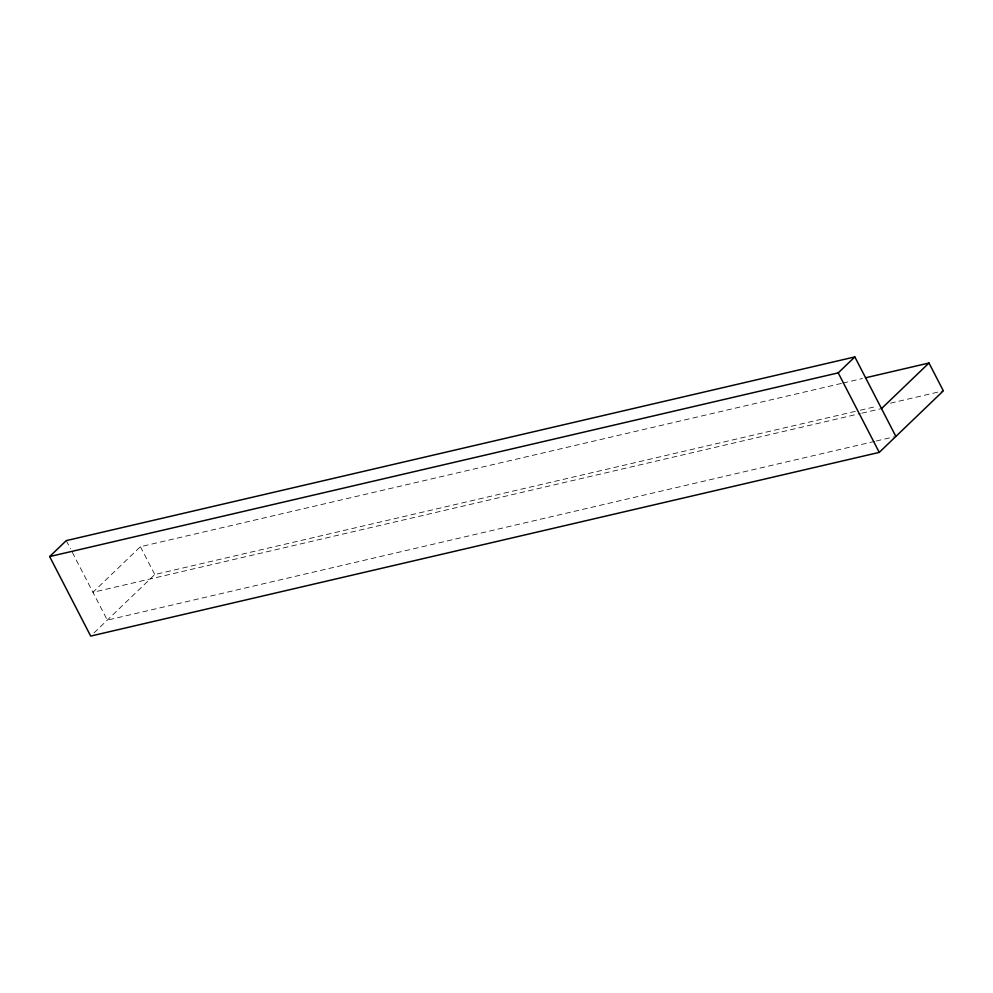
<?xml version="1.0" encoding="UTF-8"?>
<svg xmlns="http://www.w3.org/2000/svg" width="993" height="993" viewBox="0 0 993 993"><rect width="100%" height="100%" fill="white"/><g stroke="black" fill="none" stroke-linecap="round" stroke-linejoin="round"><path stroke-width="0.74" stroke-dasharray="4.96 3.72" d="M841.369 383.435L140.423 546.709L92.945 592.3L860.36 413.535M94.012 632.889L154.784 574.537L858.759 410.556M842.883 383.075L862.52 378.507M860.261 410.208L876.881 406.336M890.473 403.17L943.35 390.845M861.874 413.175L881.511 408.607M874.721 441.364L107.306 620.129L71.223 550.209M876.236 441.004L894.358 436.783M140.423 546.709L154.784 574.537M66.27 540.614L70.515 548.831"/><path stroke-width="1.49" d="M865.536 377.799L928.989 363.016L943.35 390.845L879.252 452.386L90.686 636.079L49.65 556.564L66.27 540.614L854.836 356.921L895.872 436.436M49.65 556.564L838.216 372.871L854.836 356.921M881.511 408.607L928.989 363.016M838.216 372.871L879.252 452.386"/></g></svg>
